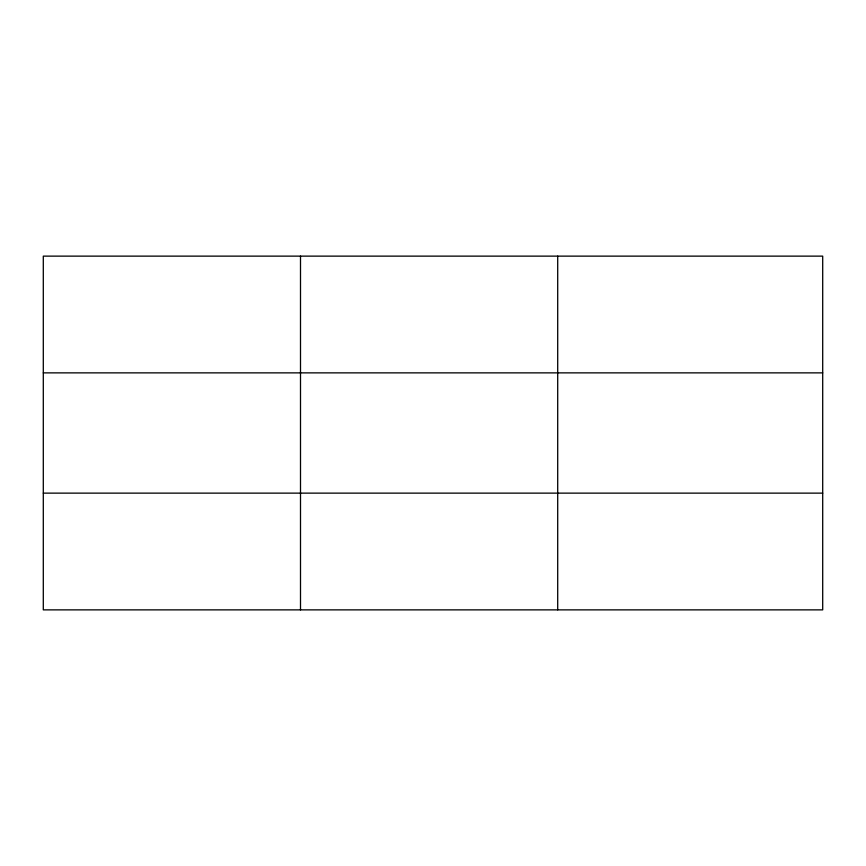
<?xml version="1.0" encoding="UTF-8"?>
<svg xmlns="http://www.w3.org/2000/svg" width="866" height="866" viewBox="0 0 866 866"><rect width="100%" height="100%" fill="white"/><g stroke="black" fill="none" stroke-linecap="round" stroke-linejoin="round"><path stroke-width="1.3" d="M300.502 609.87L300.502 256.13M557.704 609.87L557.704 256.13M822.7 493.133L822.7 609.87L43.3 609.87L43.3 256.13L822.7 256.13L822.7 493.133L43.3 493.133M43.3 372.867L822.7 372.867"/></g></svg>
